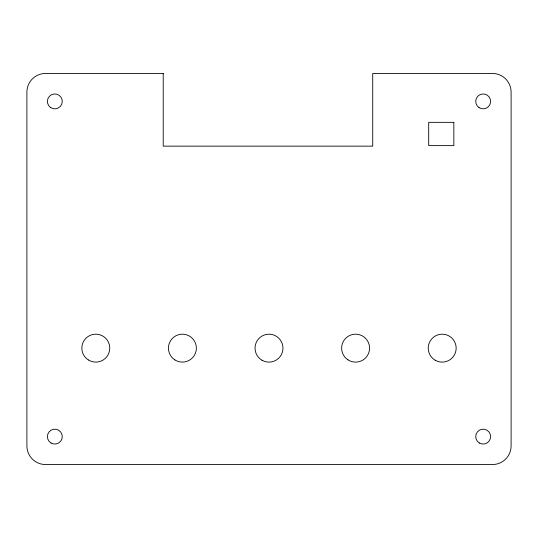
<?xml version="1.0" encoding="UTF-8"?>
<svg xmlns="http://www.w3.org/2000/svg" width="538" height="538" viewBox="0 0 538 538"><rect width="100%" height="100%" fill="white"/><g stroke="black" fill="none" stroke-linecap="round" stroke-linejoin="round"><path stroke-width="0.81" d="M163.216 73.457L45.522 73.457A18.622 18.622 0 0 0 26.9 92.079L26.9 445.921A18.622 18.622 0 0 0 45.522 464.543L492.478 464.543A18.622 18.622 0 0 0 511.1 445.921L511.1 92.079A18.622 18.622 0 0 0 492.478 73.457L372.72 73.457L372.72 146.148L163.216 146.148L163.216 73.457M453.837 122.341L428.692 122.341L428.692 145.623L453.837 145.623L453.837 122.341M435.195 360.231A13.968 13.968 0 0 0 456.163 348.167A13.968 13.968 0 0 0 435.229 336.042A13.968 13.968 0 0 0 435.195 360.231M174.958 359.962A13.968 13.968 0 0 0 196.357 348.691A13.968 13.968 0 0 0 175.892 335.793A13.968 13.968 0 0 0 174.958 359.962M88.346 359.956A13.968 13.968 0 0 0 109.759 348.705A13.968 13.968 0 0 0 89.308 335.779A13.968 13.968 0 0 0 88.346 359.956M50.713 107.6A7.451 7.451 0 0 0 62.267 101.857A7.451 7.451 0 0 0 51.52 94.722A7.451 7.451 0 0 0 50.713 107.6M479.042 107.6A7.451 7.451 0 0 0 490.602 101.857A7.451 7.451 0 0 0 479.856 94.722A7.451 7.451 0 0 0 479.042 107.6M479.439 443.056A7.451 7.451 0 0 0 490.616 436.607A7.451 7.451 0 0 0 479.439 430.158A7.451 7.451 0 0 0 479.439 443.056M347.945 359.835A13.968 13.968 0 0 0 369.545 348.933A13.968 13.968 0 0 0 349.303 335.678A13.968 13.968 0 0 0 347.945 359.835M51.11 443.056A7.451 7.451 0 0 0 62.287 436.607A7.451 7.451 0 0 0 51.11 430.158A7.451 7.451 0 0 0 51.11 443.056M262.019 360.245A13.968 13.968 0 0 0 282.968 348.147A13.968 13.968 0 0 0 262.019 336.055A13.968 13.968 0 0 0 262.019 360.245"/></g></svg>
